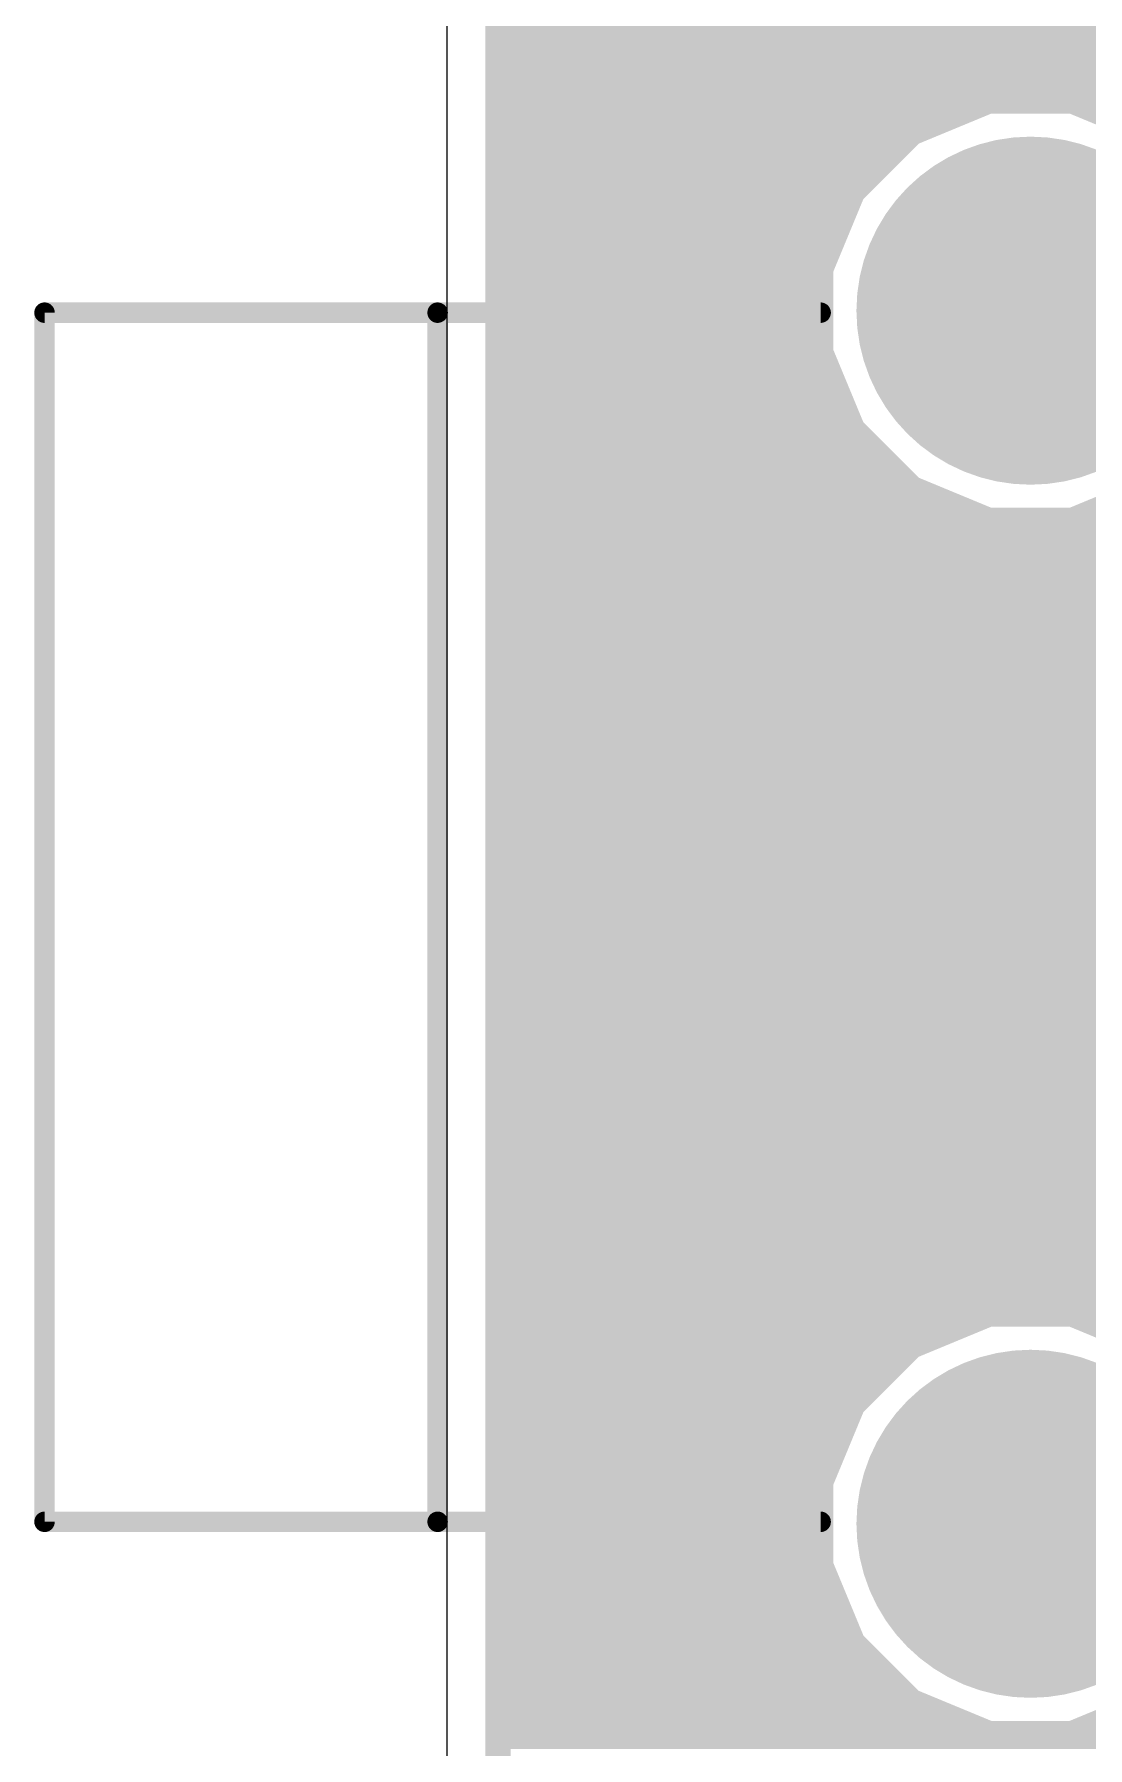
# Model space of a CAD drawing. Extents: x -0.3 to 61.8, y 0 to 38.4.
# Drawn here: x -0.28 to 10.17, y 8.52 to 25.53 of the extents above; entities that cross this region are included whole.
import ezdxf

# ---------------------------------------------------------------- set-up
doc = ezdxf.new("R2010")
doc.units = 0
for name, color, linetype in [('16', 175, 'CONTINUOUS'), ('17', 82, 'CONTINUOUS'), ('20', 7, 'CONTINUOUS'), ('21', 7, 'CONTINUOUS'), ('29', 253, 'CONTINUOUS'), ('30', 253, 'CONTINUOUS'), ('51', 53, 'CONTINUOUS')]:
    doc.layers.add(name, color=color, linetype=linetype)

# ---------------------------------------------------------------- blocks, each defined once
blk = doc.blocks.new('ROUNDP')
at = {"const_width": 0.5}
blk.add_lwpolyline([(0, -0.25, 1), (0, 0.25, 1), (0, -0.25)], format="xyb", dxfattribs=at)

msp = doc.modelspace()

# ---------------------------------------------------------------- linework, layer by layer
at = {"layer": '16', "const_width": 0.254}
for points in [[(4.318, 3.0883), (4.318, 35.3165)], [(4.318, 25.654), (33.6042, 25.654)], [(4.318, 25.4), (33.6042, 25.4)], [(4.318, 25.146), (33.6042, 25.146)], [(4.318, 24.892), (33.6042, 24.892)], [(9.1869, 24.8666), (8.4214, 24.5495)], [(10.0155, 24.8666), (9.1869, 24.8666)], [(10.781, 24.5495), (10.0155, 24.8666)], [(4.318, 24.638), (8.635, 24.638)], [(8.4214, 24.5495), (7.8355, 23.9636)], [(4.318, 24.384), (8.2559, 24.384)], [(4.318, 24.13), (8.0019, 24.13)], [(4.318, 23.876), (7.7992, 23.876)], [(7.8355, 23.9636), (7.5184, 23.1981)], [(4.318, 23.622), (7.694, 23.622)], [(4.318, 23.368), (7.5888, 23.368)], [(7.5184, 23.1981), (7.5184, 22.3695)], [(4.318, 23.114), (7.5184, 23.114)], [(4.318, 22.86), (7.5184, 22.86)], [(4.318, 22.606), (7.5184, 22.606)], [(4.318, 22.352), (7.5257, 22.352)], [(7.5184, 22.3695), (7.8355, 21.604)], [(4.318, 22.098), (7.6309, 22.098)], [(4.318, 21.844), (7.7361, 21.844)], [(4.318, 21.59), (7.8495, 21.59)], [(7.8355, 21.604), (8.4214, 21.0181)], [(4.318, 21.336), (8.1035, 21.336)], [(4.318, 21.082), (8.3575, 21.082)], [(8.4214, 21.0181), (9.1869, 20.701)], [(10.0155, 20.701), (10.781, 21.0181)], [(4.318, 20.828), (8.8803, 20.828)], [(9.1869, 20.701), (10.0155, 20.701)], [(4.318, 20.574), (16.4084, 20.574)], [(4.318, 20.32), (16.4084, 20.32)], [(4.318, 20.066), (16.4084, 20.066)], [(4.318, 19.812), (16.5058, 19.812)], [(4.318, 19.558), (16.611, 19.558)], [(4.318, 19.304), (16.8563, 19.304)], [(4.318, 19.05), (11.559, 19.05)], [(4.318, 18.796), (11.3049, 18.796)], [(4.318, 18.542), (11.1631, 18.542)], [(4.318, 18.288), (11.0579, 18.288)], [(4.318, 18.034), (11.049, 18.034)], [(4.318, 17.78), (11.049, 17.78)], [(4.318, 17.526), (11.1465, 17.526)], [(4.318, 17.272), (11.2649, 17.272)], [(4.318, 17.018), (11.5189, 17.018)], [(4.318, 16.764), (12.0181, 16.764)], [(4.318, 16.51), (11.6157, 16.51)], [(4.318, 16.256), (11.3511, 16.256)], [(4.318, 16.002), (11.1993, 16.002)], [(4.318, 15.748), (11.1217, 15.748)], [(4.318, 15.494), (12.2174, 15.494)], [(4.318, 15.24), (11.128, 15.24)], [(4.318, 14.986), (11.2197, 14.986)], [(4.318, 14.732), (11.3801, 14.732)], [(4.318, 14.478), (11.6707, 14.478)], [(4.318, 14.224), (15.8893, 14.224)], [(4.318, 13.97), (15.8877, 13.97)], [(4.318, 13.716), (15.8893, 13.716)], [(4.318, 13.462), (15.9945, 13.462)], [(4.318, 13.208), (16.1289, 13.208)], [(4.318, 12.954), (16.3829, 12.954)], [(9.1869, 12.827), (8.4214, 12.5099)], [(10.0155, 12.827), (9.1869, 12.827)], [(10.781, 12.5099), (10.0155, 12.827)], [(4.318, 12.7), (8.8803, 12.7)], [(8.4214, 12.5099), (7.8355, 11.924)], [(4.318, 12.446), (8.3575, 12.446)], [(4.318, 12.192), (8.1035, 12.192)], [(4.318, 11.938), (7.8495, 11.938)], [(7.8355, 11.924), (7.5184, 11.1585)], [(4.318, 11.684), (7.7361, 11.684)], [(4.318, 11.43), (7.6309, 11.43)], [(4.318, 11.176), (7.5257, 11.176)], [(7.5184, 11.1585), (7.5184, 10.3299)], [(4.318, 10.922), (7.5184, 10.922)], [(4.318, 10.668), (7.5184, 10.668)], [(4.318, 10.414), (7.5184, 10.414)], [(7.5184, 10.3299), (7.8355, 9.5644)], [(4.318, 10.16), (7.5888, 10.16)], [(4.318, 9.906), (7.694, 9.906)], [(4.318, 9.652), (7.7992, 9.652)], [(4.318, 9.398), (8.0019, 9.398)], [(7.8355, 9.5644), (8.4214, 8.9785)], [(4.318, 9.144), (8.2559, 9.144)], [(4.318, 8.89), (8.635, 8.89)], [(8.4214, 8.9785), (9.1869, 8.6614)], [(10.0155, 8.6614), (10.781, 8.9785)], [(4.318, 8.636), (32.2072, 8.636)], [(9.1869, 8.6614), (10.0155, 8.6614)]]:
    msp.add_lwpolyline(points, dxfattribs=at)
at = {"layer": '16', "const_width": 0.127}
for points in [[(4.318, 25.7175, 1), (4.318, 25.5905)], [(4.318, 25.4635, 1), (4.318, 25.3365)], [(4.318, 25.2095, 1), (4.318, 25.0825)], [(4.318, 24.9555, 1), (4.318, 24.8285)], [(9.1869, 24.9301, 1), (9.1869, 24.8031)], [(9.2112, 24.8079, 1), (9.1626, 24.9253)], [(10.0398, 24.9253, 1), (9.9912, 24.8079)], [(10.0155, 24.8031, 1), (10.0155, 24.9301)], [(4.318, 24.7015, 1), (4.318, 24.5745)], [(8.3971, 24.6082, 1), (8.4457, 24.4908)], [(8.4663, 24.5046, 1), (8.3765, 24.5944)], [(8.635, 24.5745, 1), (8.635, 24.7015)], [(4.318, 24.4475, 1), (4.318, 24.3205)], [(8.2559, 24.3205, 1), (8.2559, 24.4475)], [(4.318, 24.1935, 1), (4.318, 24.0665)], [(8.0019, 24.0665, 1), (8.0019, 24.1935)], [(4.318, 23.9395, 1), (4.318, 23.8125)], [(7.7906, 24.0085, 1), (7.8804, 23.9187)], [(7.8942, 23.9393, 1), (7.7768, 23.9879)], [(7.7992, 23.8125, 1), (7.7992, 23.9395)], [(4.318, 23.6855, 1), (4.318, 23.5585)], [(7.694, 23.5585, 1), (7.694, 23.6855)], [(4.318, 23.4315, 1), (4.318, 23.3045)], [(7.5888, 23.3045, 1), (7.5888, 23.4315)], [(7.5819, 23.1981, 1), (7.4549, 23.1981)], [(4.318, 23.1775, 1), (4.318, 23.0505)], [(7.4597, 23.2224, 1), (7.5771, 23.1738)], [(7.5184, 23.0505, 1), (7.5184, 23.1775)], [(4.318, 22.9235, 1), (4.318, 22.7965)], [(7.5184, 22.7965, 1), (7.5184, 22.9235)], [(4.318, 22.6695, 1), (4.318, 22.5425)], [(7.5184, 22.5425, 1), (7.5184, 22.6695)], [(4.318, 22.4155, 1), (4.318, 22.2885)], [(7.5771, 22.3938, 1), (7.4597, 22.3452)], [(7.5257, 22.2885, 1), (7.5257, 22.4155)], [(7.4549, 22.3695, 1), (7.5819, 22.3695)], [(4.318, 22.1615, 1), (4.318, 22.0345)], [(7.6309, 22.0345, 1), (7.6309, 22.1615)], [(4.318, 21.9075, 1), (4.318, 21.7805)], [(7.7361, 21.7805, 1), (7.7361, 21.9075)], [(4.318, 21.6535, 1), (4.318, 21.5265)], [(7.8804, 21.6489, 1), (7.7906, 21.5591)], [(7.7768, 21.5797, 1), (7.8942, 21.6283)], [(7.8495, 21.5265, 1), (7.8495, 21.6535)], [(4.318, 21.3995, 1), (4.318, 21.2725)], [(8.1035, 21.2725, 1), (8.1035, 21.3995)], [(4.318, 21.1455, 1), (4.318, 21.0185)], [(8.3575, 21.0185, 1), (8.3575, 21.1455)], [(8.4457, 21.0768, 1), (8.3971, 20.9594)], [(8.3765, 20.9732, 1), (8.4663, 21.063)], [(4.318, 20.8915, 1), (4.318, 20.7645)], [(8.8803, 20.7645, 1), (8.8803, 20.8915)], [(9.1869, 20.7645, 1), (9.1869, 20.6375)], [(9.1626, 20.6423, 1), (9.2112, 20.7597)], [(9.9912, 20.7597, 1), (10.0398, 20.6423)], [(10.0155, 20.6375, 1), (10.0155, 20.7645)], [(4.318, 20.6375, 1), (4.318, 20.5105)], [(4.318, 20.3835, 1), (4.318, 20.2565)], [(4.318, 20.1295, 1), (4.318, 20.0025)], [(4.318, 19.8755, 1), (4.318, 19.7485)], [(4.318, 19.6215, 1), (4.318, 19.4945)], [(4.318, 19.3675, 1), (4.318, 19.2405)], [(4.318, 19.1135, 1), (4.318, 18.9865)], [(4.318, 18.8595, 1), (4.318, 18.7325)], [(4.318, 18.6055, 1), (4.318, 18.4785)], [(4.318, 18.3515, 1), (4.318, 18.2245)], [(4.318, 18.0975, 1), (4.318, 17.9705)], [(4.318, 17.8435, 1), (4.318, 17.7165)], [(4.318, 17.5895, 1), (4.318, 17.4625)], [(4.318, 17.3355, 1), (4.318, 17.2085)], [(4.318, 17.0815, 1), (4.318, 16.9545)], [(4.318, 16.8275, 1), (4.318, 16.7005)], [(4.318, 16.5735, 1), (4.318, 16.4465)], [(4.318, 16.3195, 1), (4.318, 16.1925)], [(4.318, 16.0655, 1), (4.318, 15.9385)], [(4.318, 15.8115, 1), (4.318, 15.6845)], [(4.318, 15.5575, 1), (4.318, 15.4305)], [(4.318, 15.3035, 1), (4.318, 15.1765)], [(4.318, 15.0495, 1), (4.318, 14.9225)], [(4.318, 14.7955, 1), (4.318, 14.6685)], [(4.318, 14.5415, 1), (4.318, 14.4145)], [(4.318, 14.2875, 1), (4.318, 14.1605)], [(4.318, 14.0335, 1), (4.318, 13.9065)], [(4.318, 13.7795, 1), (4.318, 13.6525)], [(4.318, 13.5255, 1), (4.318, 13.3985)], [(4.318, 13.2715, 1), (4.318, 13.1445)], [(4.318, 13.0175, 1), (4.318, 12.8905)], [(9.1869, 12.8905, 1), (9.1869, 12.7635)], [(9.2112, 12.7683, 1), (9.1626, 12.8857)], [(10.0398, 12.8857, 1), (9.9912, 12.7683)], [(10.0155, 12.7635, 1), (10.0155, 12.8905)], [(4.318, 12.7635, 1), (4.318, 12.6365)], [(8.8803, 12.6365, 1), (8.8803, 12.7635)], [(8.3971, 12.5686, 1), (8.4457, 12.4512)], [(8.4663, 12.465, 1), (8.3765, 12.5548)], [(4.318, 12.5095, 1), (4.318, 12.3825)], [(8.3575, 12.3825, 1), (8.3575, 12.5095)], [(4.318, 12.2555, 1), (4.318, 12.1285)], [(8.1035, 12.1285, 1), (8.1035, 12.2555)], [(4.318, 12.0015, 1), (4.318, 11.8745)], [(7.7906, 11.9689, 1), (7.8804, 11.8791)], [(7.8942, 11.8997, 1), (7.7768, 11.9483)], [(7.8495, 11.8745, 1), (7.8495, 12.0015)], [(4.318, 11.7475, 1), (4.318, 11.6205)], [(7.7361, 11.6205, 1), (7.7361, 11.7475)], [(4.318, 11.4935, 1), (4.318, 11.3665)], [(7.6309, 11.3665, 1), (7.6309, 11.4935)], [(4.318, 11.2395, 1), (4.318, 11.1125)], [(7.5819, 11.1585, 1), (7.4549, 11.1585)], [(7.4597, 11.1828, 1), (7.5771, 11.1342)], [(7.5257, 11.1125, 1), (7.5257, 11.2395)], [(4.318, 10.9855, 1), (4.318, 10.8585)], [(7.5184, 10.8585, 1), (7.5184, 10.9855)], [(4.318, 10.7315, 1), (4.318, 10.6045)], [(7.5184, 10.6045, 1), (7.5184, 10.7315)], [(4.318, 10.4775, 1), (4.318, 10.3505)], [(7.5771, 10.3542, 1), (7.4597, 10.3056)], [(7.4549, 10.3299, 1), (7.5819, 10.3299)], [(7.5184, 10.3505, 1), (7.5184, 10.4775)], [(4.318, 10.2235, 1), (4.318, 10.0965)], [(7.5888, 10.0965, 1), (7.5888, 10.2235)], [(4.318, 9.9695, 1), (4.318, 9.8425)], [(7.694, 9.8425, 1), (7.694, 9.9695)], [(4.318, 9.7155, 1), (4.318, 9.5885)], [(7.7992, 9.5885, 1), (7.7992, 9.7155)], [(4.318, 9.4615, 1), (4.318, 9.3345)], [(7.8804, 9.6093, 1), (7.7906, 9.5195)], [(7.7768, 9.5401, 1), (7.8942, 9.5887)], [(8.0019, 9.3345, 1), (8.0019, 9.4615)], [(4.318, 9.2075, 1), (4.318, 9.0805)], [(8.2559, 9.0805, 1), (8.2559, 9.2075)], [(4.318, 8.9535, 1), (4.318, 8.8265)], [(8.4457, 9.0372, 1), (8.3971, 8.9198)], [(8.3765, 8.9336, 1), (8.4663, 9.0234)], [(8.635, 8.8265, 1), (8.635, 8.9535)], [(4.318, 8.6995, 1), (4.318, 8.5725)], [(9.1869, 8.7249, 1), (9.1869, 8.5979)], [(9.1626, 8.6027, 1), (9.2112, 8.7201)], [(9.9912, 8.7201, 1), (10.0398, 8.6027)], [(10.0155, 8.5979, 1), (10.0155, 8.7249)]]:
    msp.add_lwpolyline(points, format="xyb", dxfattribs=at)
at = {"layer": '20'}
msp.add_line((3.81, 35.6), (3.81, 2.5), dxfattribs=at)
at = {"layer": '21', "const_width": 0.2032}
for points in [[(3.719, 22.764), (7.519, 22.764)], [(3.719, 10.764), (7.519, 10.764)]]:
    msp.add_lwpolyline(points, dxfattribs=at)
at = {"layer": '21', "const_width": 0.1016}
for points in [[(3.719, 22.8148, 1), (3.719, 22.7132)], [(7.519, 22.7132, 1), (7.519, 22.8148)], [(3.719, 10.8148, 1), (3.719, 10.7132)], [(7.519, 10.7132, 1), (7.519, 10.8148)]]:
    msp.add_lwpolyline(points, format="xyb", dxfattribs=at)
at = {"layer": '51', "const_width": 0.2032}
for points in [[(-0.181, 22.764), (3.719, 22.764)], [(-0.181, 10.764), (-0.181, 22.764)], [(3.719, 22.764), (3.719, 10.764)], [(3.719, 10.764), (-0.181, 10.764)]]:
    msp.add_lwpolyline(points, dxfattribs=at)
at = {"layer": '51', "const_width": 0.1016}
for points in [[(-0.181, 22.8148, 1), (-0.181, 22.7132)], [(-0.1302, 22.764, 1), (-0.2318, 22.764)], [(3.7698, 22.764, 1), (3.6682, 22.764)], [(3.719, 22.7132, 1), (3.719, 22.8148)], [(-0.181, 10.8148, 1), (-0.181, 10.7132)], [(-0.2318, 10.764, 1), (-0.1302, 10.764)], [(3.6682, 10.764, 1), (3.7698, 10.764)], [(3.719, 10.7132, 1), (3.719, 10.8148)]]:
    msp.add_lwpolyline(points, format="xyb", dxfattribs=at)

# ---------------------------------------------------------------- block references
at = {"layer": '17', "xscale": 3.302, "yscale": 3.302}
for p in [(9.6012, 22.7838), (9.6012, 22.7838), (9.6012, 10.7442), (9.6012, 10.7442)]:
    msp.add_blockref('ROUNDP', p, dxfattribs=at)
at = {"layer": '29', "xscale": 3.4544, "yscale": 3.4544}
for p in [(9.6012, 22.7838), (9.6012, 10.7442)]:
    msp.add_blockref('ROUNDP', p, dxfattribs=at)
at = {"layer": '30', "xscale": 3.4544, "yscale": 3.4544}
for p in [(9.6012, 22.7838), (9.6012, 10.7442)]:
    msp.add_blockref('ROUNDP', p, dxfattribs=at)

doc.saveas('drawing.dxf')
